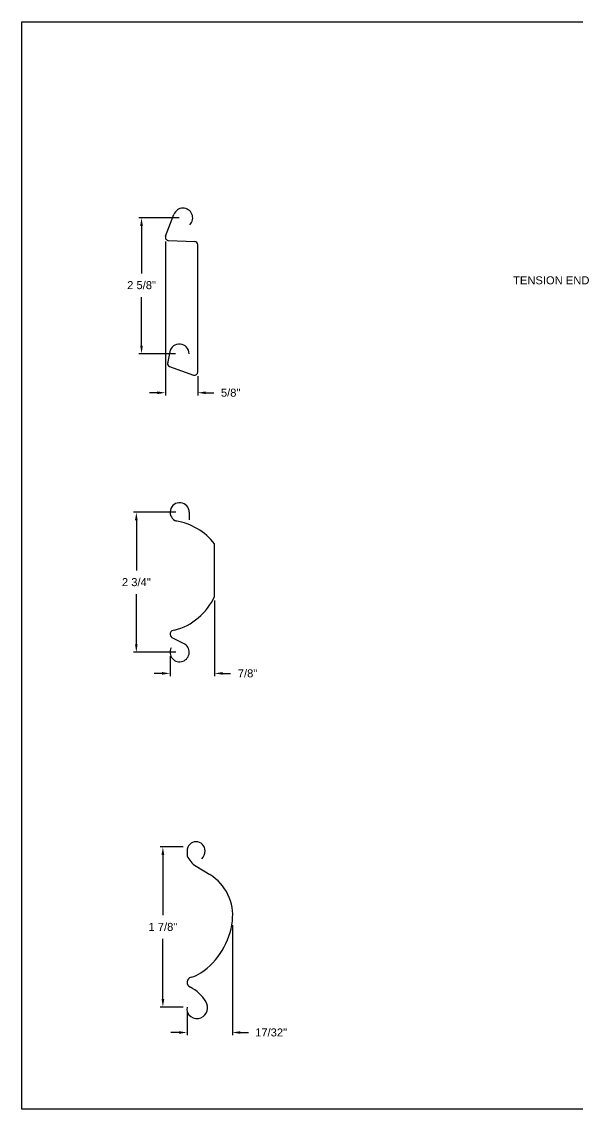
# Model space of a CAD drawing. Header units: inches. Extents: x 169.6 to 189.1, y 253.2 to 266.5.
# Drawn here: x 169.59 to 176.1, y 253.2 to 265.93 of the extents above; entities that cross this region are included whole.
import ezdxf
from ezdxf import colors
from ezdxf.entities.mleader import LeaderData, LeaderLine
from ezdxf.math import Vec2, Vec3

# ---------------------------------------------------------------- set-up
doc = ezdxf.new("R2010")
doc.units = ezdxf.units.IN
doc.header["$LTSCALE"] = 0.25
doc.header["$MEASUREMENT"] = 0
doc.layers.add('ANNOTATIONS', color=1, linetype='Continuous')
doc.layers.add('DETAILS', color=4, linetype='Continuous')
doc.styles.add('ARIAL', font='arial.ttf', dxfattribs={"height": 0.09375})
doc.dimstyles.new('STANDARD$0', dxfattribs={"dimtxt": 0.09375, "dimasz": 0.09375, "dimexe": 0.03125, "dimexo": 0.046875, "dimgap": 0.09, "dimtad": 0, "dimtih": 1, "dimtoh": 1, "dimdec": 4, "dimzin": 0, "dimdsep": 46, "dimtxsty": 'ARIAL', "dimcen": 0.09, "dimadec": 0, "dimazin": 0, "dimtfac": 1, "dimtdec": 4, "dimtofl": 0, "dimtmove": 0, "dimatfit": 1, "dimfxl": 1, "dimtolj": 1, "dimtzin": 0, "dimarcsym": 0})

# ---------------------------------------------------------------- blocks, each defined once
blk = doc.blocks.new('*D8')
at = {"layer": 'ANNOTATIONS', "color": 0, "lineweight": -2, "transparency": 16777216}
for p, q in [((171.432, 263.636), (170.961, 263.636)), ((170.993, 263.542), (170.993, 262.985)), ((170.993, 262.139), (170.993, 262.708)), ((171.389, 262.045), (170.961, 262.045))]:
    blk.add_line(p, q, dxfattribs=at)
at = {"layer": 'ANNOTATIONS', "color": 0, "transparency": 16777216}
for points in [[(170.977, 263.542), (171.008, 263.542), (170.993, 263.636)], [(170.977, 262.139), (171.008, 262.139), (170.993, 262.045)]]:
    blk.add_solid(points, dxfattribs=at)
at = {"layer": 'defpoints', "color": 0, "transparency": 16777216}
for p in [(171.479, 263.636), (170.993, 262.045), (171.435, 262.045)]:
    blk.add_point(p, dxfattribs=at)
at = {"layer": 'ANNOTATIONS', "color": 0, "transparency": 16777216, "insert": (170.993, 262.847), "char_height": 0.0938, "attachment_point": 5, "style": 'ARIAL'}
blk.add_mtext('\\A1;2 5/8"', dxfattribs=at)
blk = doc.blocks.new('*D9')
at = {"layer": 'ANNOTATIONS', "color": 0, "lineweight": -2, "transparency": 16777216}
for p, q in [((171.273, 263.36), (171.273, 261.557)), ((171.652, 261.783), (171.652, 261.557)), ((171.179, 261.588), (171.085, 261.588)), ((171.745, 261.588), (171.839, 261.588))]:
    blk.add_line(p, q, dxfattribs=at)
at = {"layer": 'ANNOTATIONS', "color": 0, "transparency": 16777216}
for points in [[(171.179, 261.603), (171.179, 261.572), (171.273, 261.588)], [(171.745, 261.603), (171.745, 261.572), (171.652, 261.588)]]:
    blk.add_solid(points, dxfattribs=at)
at = {"layer": 'defpoints', "color": 0, "transparency": 16777216}
for p in [(171.273, 263.407), (171.652, 261.829), (171.652, 261.588)]:
    blk.add_point(p, dxfattribs=at)
at = {"layer": 'ANNOTATIONS', "color": 0, "transparency": 16777216, "insert": (172.037, 261.588), "char_height": 0.0938, "attachment_point": 5, "style": 'ARIAL'}
blk.add_mtext('\\A1;5/8"', dxfattribs=at)
blk = doc.blocks.new('*D10')
at = {"layer": 'ANNOTATIONS', "color": 0, "lineweight": -2, "transparency": 16777216}
for p, q in [((171.393, 260.188), (170.9, 260.188)), ((170.932, 260.095), (170.932, 259.507)), ((170.932, 258.643), (170.932, 259.23)), ((171.393, 258.549), (170.9, 258.549))]:
    blk.add_line(p, q, dxfattribs=at)
at = {"layer": 'ANNOTATIONS', "color": 0, "transparency": 16777216}
for points in [[(170.916, 260.095), (170.947, 260.095), (170.932, 260.188)], [(170.916, 258.643), (170.947, 258.643), (170.932, 258.549)]]:
    blk.add_solid(points, dxfattribs=at)
at = {"layer": 'defpoints', "color": 0, "transparency": 16777216}
for p in [(171.44, 260.188), (170.932, 258.549), (171.44, 258.549)]:
    blk.add_point(p, dxfattribs=at)
at = {"layer": 'ANNOTATIONS', "color": 0, "transparency": 16777216, "insert": (170.932, 259.369), "char_height": 0.0938, "attachment_point": 5, "style": 'ARIAL'}
blk.add_mtext('\\A1;2 3/4"', dxfattribs=at)
blk = doc.blocks.new('*D11')
at = {"layer": 'ANNOTATIONS', "color": 0, "lineweight": -2, "transparency": 16777216}
for p, q in [((171.849, 259.154), (171.849, 258.27)), ((171.328, 258.502), (171.328, 258.27)), ((171.234, 258.301), (171.14, 258.301)), ((171.943, 258.301), (172.037, 258.301))]:
    blk.add_line(p, q, dxfattribs=at)
at = {"layer": 'ANNOTATIONS', "color": 0, "transparency": 16777216}
for points in [[(171.234, 258.317), (171.234, 258.286), (171.328, 258.301)], [(171.943, 258.317), (171.943, 258.286), (171.849, 258.301)]]:
    blk.add_solid(points, dxfattribs=at)
at = {"layer": 'defpoints', "color": 0, "transparency": 16777216}
for p in [(171.849, 259.201), (171.328, 258.549), (171.849, 258.301)]:
    blk.add_point(p, dxfattribs=at)
at = {"layer": 'ANNOTATIONS', "color": 0, "transparency": 16777216, "insert": (172.235, 258.301), "char_height": 0.0938, "attachment_point": 5, "style": 'ARIAL'}
blk.add_mtext('\\A1;7/8"', dxfattribs=at)
blk = doc.blocks.new('*D12')
at = {"layer": 'ANNOTATIONS', "color": 0, "lineweight": -2, "transparency": 16777216}
for p, q in [((172.057, 255.354), (172.057, 254.064)), ((171.526, 254.347), (171.526, 254.064)), ((171.432, 254.096), (171.338, 254.096)), ((172.151, 254.096), (172.245, 254.096))]:
    blk.add_line(p, q, dxfattribs=at)
at = {"layer": 'ANNOTATIONS', "color": 0, "transparency": 16777216}
for points in [[(171.432, 254.111), (171.432, 254.08), (171.526, 254.096)], [(172.151, 254.111), (172.151, 254.08), (172.057, 254.096)]]:
    blk.add_solid(points, dxfattribs=at)
at = {"layer": 'defpoints', "color": 0, "transparency": 16777216}
for p in [(172.057, 255.401, 0), (171.526, 254.394, 0), (172.057, 254.096)]:
    blk.add_point(p, dxfattribs=at)
at = {"layer": 'ANNOTATIONS', "color": 0, "transparency": 16777216, "insert": (172.511, 254.096), "char_height": 0.0938, "attachment_point": 5, "style": 'ARIAL'}
blk.add_mtext('\\A1;17/32"', dxfattribs=at)
blk = doc.blocks.new('*D13')
at = {"layer": 'ANNOTATIONS', "color": 0, "lineweight": -2, "transparency": 16777216}
for p, q in [((171.479, 256.269), (171.212, 256.269)), ((171.243, 256.175), (171.243, 255.47)), ((171.243, 254.488), (171.243, 255.193)), ((171.479, 254.394), (171.212, 254.394))]:
    blk.add_line(p, q, dxfattribs=at)
at = {"layer": 'ANNOTATIONS', "color": 0, "transparency": 16777216}
for points in [[(171.227, 256.175), (171.259, 256.175), (171.243, 256.269)], [(171.227, 254.488), (171.259, 254.488), (171.243, 254.394)]]:
    blk.add_solid(points, dxfattribs=at)
at = {"layer": 'defpoints', "color": 0, "transparency": 16777216}
for p in [(171.243, 256.269), (171.526, 256.269, 0), (171.526, 254.394, 0)]:
    blk.add_point(p, dxfattribs=at)
at = {"layer": 'ANNOTATIONS', "color": 0, "transparency": 16777216, "insert": (171.243, 255.332), "char_height": 0.0938, "attachment_point": 5, "style": 'ARIAL'}
blk.add_mtext('\\A1;1 7/8"', dxfattribs=at)

msp = doc.modelspace()

# ---------------------------------------------------------------- linework, layer by layer
at = {"layer": 'defpoints'}
msp.add_lwpolyline([(189.05875, 253.19707), (169.58887, 253.19707), (169.58887, 265.93218), (189.05875, 265.93218)], close=True, dxfattribs=at)
at = {"layer": 'DETAILS'}
for p, q in [((171.27512, 263.41997), (171.37266, 263.67608)), ((171.30765, 263.37053), (171.6166, 263.35717)), ((171.65151, 261.82949), (171.65151, 263.32072)), ((171.32385, 262.06611), (171.29766, 261.92903)), ((171.32196, 261.89464), (171.60283, 261.7951)), ((171.55127, 260.18826), (171.55127, 260.1011)), ((171.84934, 259.20314), (171.84934, 259.81723)), ((171.49385, 258.64659), (171.35336, 258.71804)), ((171.52576, 256.22311, 0), (171.52576, 256.16494, 0)), ((171.63189, 256.04495, 0), (171.79468, 255.94458, 0))]:
    msp.add_line(p, q, dxfattribs=at)
for centre, radius, start, end in [((171.47885, 263.63564), 0.11363, 315.10249, 159.152227), ((171.30922, 263.40698), 0.03649, 159.152227, 267.530621), ((171.61502, 263.32072), 0.03649, 0, 87.52474), ((171.43546, 262.04479), 0.11363, 0, 169.18408), ((171.33415, 261.92903), 0.03649, 158.368159, 250.486717), ((171.61502, 261.82949), 0.03649, 250.486717, 0), ((171.4395, 260.18826), 0.11177, 0, 251.134007), ((171.28389, 259.37937), 0.71516, 37.752859, 81.095628), ((171.19353, 259.50404), 0.72154, 284.755635, 335.353948), ((171.37461, 258.75982), 0.04688, 84.373907, 243.044175), ((171.4395, 258.54892), 0.11177, 153.182118, 65.182963), ((171.63199, 256.22311, 0), 0.10623, 0, 180), ((171.77688, 256.28012, 0), 0.27628, 204.639639, 238.34502), ((171.60636, 256.22311, 0), 0.13186, 314.880192, 0), ((171.50062, 255.46762, 0), 0.56033, 353.204587, 58.34502), ((171.20467, 255.50289, 0), 0.85837, 304.36433, 353.204587), ((171.58487, 254.684, 0), 0.05928, 99.623621, 250.28313), ((171.39613, 255.28777, 0), 0.57389, 288.156358, 300.706167), ((171.29993, 254.16031, 0), 0.53769, 33.608881, 60.47881), ((171.63407, 254.38885, 0), 0.13301, 294.476847, 31.290964), ((171.6408, 254.37406, 0), 0.11676, 170.163924, 294.476847)]:
    msp.add_arc(centre, radius, start, end, dxfattribs=at)

# ---------------------------------------------------------------- dimensions: what is measured, and where the dimension line sits
at = {"layer": 'ANNOTATIONS'}
for base, p1, p2, text, picture, middle in [((170.99271, 262.04479), (171.47885, 263.63564), (171.43546, 262.04479), '2 5/8"', '*D8', (170.99271, 262.84655)), ((170.93161, 258.54892), (171.4395, 260.18826), (171.4395, 258.54892), '2 3/4"', '*D10', (170.93161, 259.36859)), ((171.24291, 256.269), (171.52576, 254.394, 0), (171.52576, 256.269, 0), '1 7/8"', '*D13', (171.24291, 255.3315))]:
    dim = msp.add_linear_dim(base=base, p1=p1, p2=p2, angle=90, text=text, dimstyle='STANDARD$0', dxfattribs=at)
    dim.commit()
    dim.dimension.update_dxf_attribs({"geometry": picture, "text_midpoint": middle, "dimtype": 160})
for base, p1, p2, text, picture, middle in [((171.65151, 261.58783), (171.27273, 263.40698), (171.65151, 261.82949), '5/8"', '*D9', (172.0375, 261.58783)), ((171.84934, 258.30148), (171.32773, 258.54892), (171.84934, 259.20119), '7/8"', '*D11', (172.23494, 258.30148)), ((172.05701, 254.09557), (171.52576, 254.394, 0), (172.05701, 255.40132, 0), '17/32"', '*D12', (172.51142, 254.09557))]:
    dim = msp.add_linear_dim(base=base, p1=p1, p2=p2, text=text, dimstyle='STANDARD$0', dxfattribs=at)
    dim.commit()
    dim.dimension.update_dxf_attribs({"geometry": picture, "text_midpoint": middle, "dimtype": 160})

# ---------------------------------------------------------------- leaders
ml = msp.add_multileader_mtext('Standard', dxfattribs=at)
ml.set_content('TENSION END', color=256, style='ARIAL')
ml.set_leader_properties()
ml.build(insert=Vec2(0, 0))
ml.multileader.update_dxf_attribs({"dogleg_length": 0.36, "arrow_head_size": 0.09375})
ctx = ml.context
ctx.base_point, ctx.char_height, ctx.arrow_head_size, ctx.landing_gap_size, ctx.plane_origin = Vec3(175.26639, 262.90358), 0.09375, 0.09375, 0.09, Vec3(174.65584, 262.9028)
ctx.text_align_type = 2
notes = []
notes.append((ctx, [(1, (1, 1, 0), (176.42935, 262.90358), (-1, 0), 0.09796, [(0, [(176.97878, 262.71159)], 0, [])])]))
ctx.mtext.insert, ctx.mtext.width, ctx.mtext.alignment, ctx.mtext.flow_direction = Vec3(176.24139, 262.95126), 0.9445531, 3, 5
for ctx, leaders in notes:
    for number, flags, end, landing, length, lines in leaders:
        leader = LeaderData()
        leader.index, (leader.has_last_leader_line, leader.has_dogleg_vector, leader.attachment_direction) = number, flags
        leader.last_leader_point, leader.dogleg_vector, leader.dogleg_length = Vec3(end), Vec3(landing), length
        for number, points, colour, breaks in lines:
            line = LeaderLine()
            line.index, line.vertices, line.color, line.breaks = number, Vec3.list(points), colors.encode_raw_color(colour), breaks
            leader.lines.append(line)
        ctx.leaders.append(leader)

doc.saveas('drawing.dxf')
